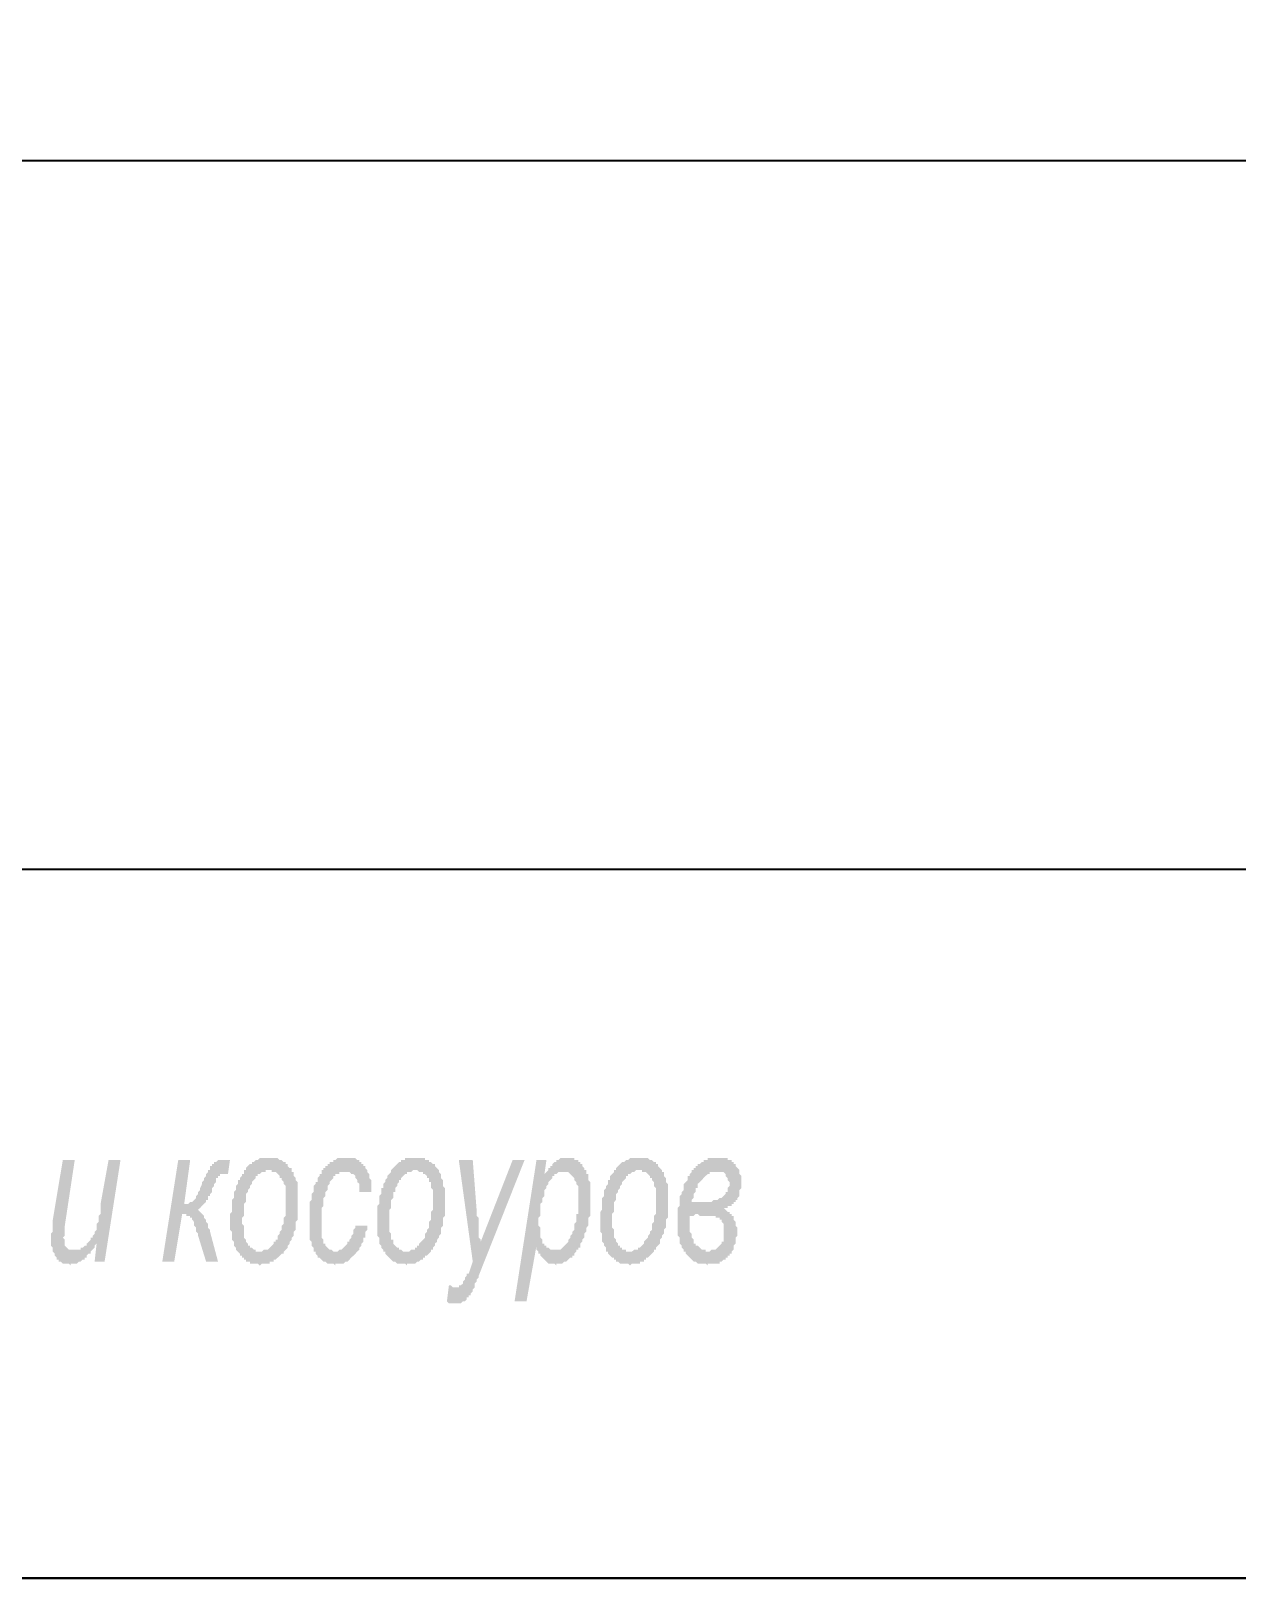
# Model space of a CAD drawing. Header units: millimetres. Extents: x 1372 to 666090, y 1285 to 31551.
# Drawn here: x 579322 to 581850, y 2747 to 5989 of the extents above; entities that cross this region are included whole.
import ezdxf

# ---------------------------------------------------------------- set-up
doc = ezdxf.new("R2010")
doc.units = ezdxf.units.MM
for name, color, linetype in [('PDF _2D-чертеж - Общий_Ном._пера__21', 7, 'Continuous'), ('PDF _75-АЗ Штамп', 7, 'Continuous'), ('PDF _ar_note_Ном._пера__252_Ном._пера__7', 7, 'Continuous')]:
    doc.layers.add(name, color=color, linetype=linetype)

msp = doc.modelspace()

# ---------------------------------------------------------------- hatches: boundary and pattern name
at = {"layer": 'PDF _75-АЗ Штамп', "transparency": 33554559}
for points in [[(579459.9, 3448.1), (579455.7, 3443.9), (579455.7, 3439.7), (579451.5, 3435.5), (579451.5, 3435.5), (579447.4, 3431.4), (579447.4, 3427.2), (579443.2, 3427.2), (579439, 3423), (579439, 3418.9), (579434.9, 3418.9), (579434.9, 3414.7), (579430.7, 3414.7), (579430.7, 3414.7), (579426.5, 3410.5), (579422.4, 3410.5), (579422.4, 3410.5), (579418.2, 3406.3), (579418.2, 3406.3), (579414, 3406.3), (579409.8, 3406.3), (579409.8, 3406.3), (579405.7, 3406.3), (579405.7, 3406.3), (579405.7, 3402.2), (579401.5, 3406.3), (579397.3, 3406.3), (579393.2, 3406.3), (579393.2, 3406.3), (579389, 3406.3), (579384.8, 3410.5), (579384.8, 3410.5), (579380.6, 3410.5), (579380.6, 3414.7), (579376.5, 3414.7), (579376.5, 3418.9), (579372.3, 3423), (579372.3, 3423), (579372.3, 3427.2), (579368.1, 3431.4), (579368.1, 3435.5), (579368.1, 3439.7), (579364, 3443.9), (579364, 3448.1), (579364, 3452.2), (579364, 3452.2), (579364, 3456.4), (579364, 3460.6), (579364, 3460.6), (579364, 3464.7), (579364, 3468.9), (579368.1, 3473.1), (579368.1, 3477.2), (579368.1, 3481.4), (579368.1, 3485.6), (579368.1, 3493.9), (579368.1, 3498.1), (579368.1, 3498.1), (579389, 3623.2), (579414, 3623.2), (579393.2, 3485.6), (579393.2, 3481.4), (579393.2, 3477.2), (579393.2, 3473.1), (579393.2, 3468.9), (579393.2, 3464.7), (579389, 3460.6), (579389, 3460.6), (579393.2, 3456.4), (579393.2, 3452.2), (579393.2, 3448.1), (579393.2, 3443.9), (579397.3, 3439.7), (579397.3, 3439.7), (579397.3, 3439.7), (579401.5, 3435.5), (579401.5, 3435.5), (579405.7, 3435.5), (579409.8, 3435.5), (579409.8, 3435.5), (579414, 3435.5), (579418.2, 3435.5), (579418.2, 3435.5), (579422.4, 3435.5), (579426.5, 3435.5), (579426.5, 3439.7), (579430.7, 3439.7), (579430.7, 3439.7), (579434.9, 3443.9), (579439, 3443.9), (579439, 3448.1), (579443.2, 3452.2), (579443.2, 3452.2), (579447.4, 3456.4), (579447.4, 3460.6), (579451.5, 3460.6), (579451.5, 3464.7), (579455.7, 3468.9), (579455.7, 3473.1), (579455.7, 3473.1), (579459.9, 3477.2), (579459.9, 3481.4), (579459.9, 3485.6), (579459.9, 3489.8), (579464.1, 3493.9), (579464.1, 3493.9), (579464.1, 3498.1), (579464.1, 3502.3), (579464.1, 3502.3), (579464.1, 3506.4), (579468.2, 3510.6), (579468.2, 3514.8), (579468.2, 3523.1), (579468.2, 3527.3), (579468.2, 3531.5), (579484.9, 3623.2), (579509.9, 3623.2), (579476.6, 3410.5), (579455.7, 3410.5)], [(579630.9, 3623.2), (579655.9, 3623.2), (579643.4, 3531.5), (579647.6, 3531.5), (579647.6, 3531.5), (579651.7, 3531.5), (579655.9, 3535.6), (579660.1, 3535.6), (579660.1, 3535.6), (579664.2, 3539.8), (579664.2, 3539.8), (579664.2, 3539.8), (579668.4, 3544), (579668.4, 3544), (579668.4, 3548.1), (579672.6, 3552.3), (579672.6, 3556.5), (579672.6, 3556.5), (579676.8, 3560.7), (579676.8, 3564.8), (579680.9, 3573.2), (579680.9, 3577.3), (579680.9, 3577.3), (579685.1, 3581.5), (579685.1, 3585.7), (579689.3, 3589.9), (579689.3, 3594), (579693.4, 3598.2), (579693.4, 3602.4), (579697.6, 3602.4), (579697.6, 3606.5), (579697.6, 3610.7), (579701.8, 3610.7), (579701.8, 3614.9), (579706, 3614.9), (579706, 3614.9), (579706, 3619), (579710.1, 3619), (579710.1, 3619), (579714.3, 3623.2), (579718.5, 3623.2), (579718.5, 3623.2), (579722.6, 3623.2), (579726.8, 3623.2), (579726.8, 3623.2), (579739.3, 3623.2), (579735.1, 3594), (579731, 3594), (579726.8, 3594), (579722.6, 3594), (579718.5, 3594), (579718.5, 3594), (579718.5, 3589.9), (579714.3, 3589.9), (579714.3, 3585.7), (579710.1, 3585.7), (579710.1, 3581.5), (579710.1, 3577.3), (579706, 3573.2), (579706, 3569), (579701.8, 3564.8), (579701.8, 3560.7), (579701.8, 3556.5), (579697.6, 3552.3), (579697.6, 3548.1), (579693.4, 3548.1), (579693.4, 3544), (579693.4, 3539.8), (579689.3, 3539.8), (579689.3, 3535.6), (579689.3, 3535.6), (579685.1, 3531.5), (579685.1, 3531.5), (579680.9, 3527.3), (579680.9, 3527.3), (579676.8, 3523.1), (579676.8, 3523.1), (579672.6, 3519), (579668.4, 3519), (579672.6, 3519), (579676.8, 3514.8), (579676.8, 3514.8), (579680.9, 3510.6), (579680.9, 3510.6), (579685.1, 3506.4), (579685.1, 3506.4), (579685.1, 3502.3), (579689.3, 3498.1), (579689.3, 3498.1), (579689.3, 3493.9), (579693.4, 3489.8), (579693.4, 3485.6), (579693.4, 3481.4), (579697.6, 3477.2), (579697.6, 3473.1), (579714.3, 3410.5), (579689.3, 3410.5), (579672.6, 3464.7), (579672.6, 3468.9), (579668.4, 3473.1), (579668.4, 3477.2), (579668.4, 3481.4), (579664.2, 3485.6), (579664.2, 3489.8), (579664.2, 3493.9), (579664.2, 3493.9), (579660.1, 3498.1), (579660.1, 3502.3), (579660.1, 3502.3), (579655.9, 3502.3), (579655.9, 3506.4), (579651.7, 3506.4), (579647.6, 3506.4), (579647.6, 3510.6), (579643.4, 3510.6), (579639.2, 3510.6), (579639.2, 3510.6), (579622.5, 3410.5), (579597.5, 3410.5)], [(580002.1, 3485.6), (580027.1, 3485.6), (580027.1, 3477.2), (580022.9, 3473.1), (580022.9, 3468.9), (580022.9, 3464.7), (580022.9, 3460.6), (580018.8, 3460.6), (580018.8, 3456.4), (580018.8, 3452.2), (580014.6, 3448.1), (580014.6, 3443.9), (580010.4, 3439.7), (580010.4, 3439.7), (580010.4, 3435.5), (580006.2, 3431.4), (580006.2, 3431.4), (580002.1, 3427.2), (580002.1, 3427.2), (579997.9, 3423), (579997.9, 3423), (579993.7, 3418.9), (579993.7, 3418.9), (579989.6, 3414.7), (579989.6, 3414.7), (579985.4, 3410.5), (579981.2, 3410.5), (579981.2, 3410.5), (579977, 3406.3), (579972.9, 3406.3), (579972.9, 3406.3), (579968.7, 3406.3), (579964.5, 3406.3), (579964.5, 3406.3), (579960.4, 3406.3), (579960.4, 3402.2), (579956.2, 3406.3), (579952, 3406.3), (579952, 3406.3), (579947.9, 3406.3), (579943.7, 3406.3), (579943.7, 3406.3), (579939.5, 3410.5), (579935.3, 3410.5), (579935.3, 3410.5), (579931.2, 3414.7), (579931.2, 3414.7), (579927, 3418.9), (579922.8, 3418.9), (579922.8, 3423), (579918.7, 3427.2), (579918.7, 3427.2), (579918.7, 3431.4), (579914.5, 3431.4), (579914.5, 3435.5), (579914.5, 3439.7), (579910.3, 3443.9), (579910.3, 3443.9), (579910.3, 3448.1), (579910.3, 3452.2), (579906.1, 3456.4), (579906.1, 3460.6), (579906.1, 3464.7), (579906.1, 3468.9), (579906.1, 3473.1), (579906.1, 3477.2), (579906.1, 3481.4), (579906.1, 3485.6), (579906.1, 3489.8), (579906.1, 3489.8), (579906.1, 3493.9), (579906.1, 3498.1), (579906.1, 3502.3), (579906.1, 3506.4), (579906.1, 3510.6), (579906.1, 3514.8), (579906.1, 3519), (579906.1, 3523.1), (579906.1, 3527.3), (579906.1, 3531.5), (579906.1, 3535.6), (579910.3, 3539.8), (579910.3, 3544), (579910.3, 3548.1), (579910.3, 3552.3), (579914.5, 3556.5), (579914.5, 3556.5), (579914.5, 3560.7), (579914.5, 3564.8), (579914.5, 3569), (579918.7, 3573.2), (579918.7, 3577.3), (579922.8, 3577.3), (579922.8, 3581.5), (579922.8, 3585.7), (579927, 3589.9), (579927, 3594), (579931.2, 3594), (579931.2, 3598.2), (579931.2, 3602.4), (579935.3, 3602.4), (579935.3, 3606.5), (579939.5, 3606.5), (579939.5, 3610.7), (579943.7, 3610.7), (579943.7, 3614.9), (579947.9, 3614.9), (579947.9, 3619), (579952, 3619), (579956.2, 3619), (579956.2, 3623.2), (579960.4, 3623.2), (579960.4, 3623.2), (579964.5, 3627.4), (579968.7, 3627.4), (579968.7, 3627.4), (579972.9, 3627.4), (579977, 3627.4), (579981.2, 3627.4), (579981.2, 3627.4), (579985.4, 3627.4), (579985.4, 3627.4), (579989.6, 3627.4), (579993.7, 3627.4), (579997.9, 3627.4), (579997.9, 3627.4), (580002.1, 3627.4), (580006.2, 3623.2), (580006.2, 3623.2), (580010.4, 3623.2), (580010.4, 3619), (580014.6, 3619), (580014.6, 3614.9), (580018.8, 3614.9), (580018.8, 3610.7), (580022.9, 3610.7), (580022.9, 3606.5), (580027.1, 3602.4), (580027.1, 3602.4), (580027.1, 3598.2), (580031.3, 3594), (580031.3, 3589.9), (580031.3, 3585.7), (580035.4, 3581.5), (580035.4, 3581.5), (580035.4, 3577.3), (580035.4, 3573.2), (580035.4, 3569), (580035.4, 3564.8), (580035.4, 3560.7), (580035.4, 3556.5), (580010.4, 3556.5), (580010.4, 3560.7), (580010.4, 3564.8), (580010.4, 3569), (580010.4, 3573.2), (580006.2, 3577.3), (580006.2, 3581.5), (580006.2, 3581.5), (580002.1, 3585.7), (580002.1, 3585.7), (580002.1, 3589.9), (579997.9, 3594), (579997.9, 3594), (579993.7, 3594), (579989.6, 3598.2), (579989.6, 3598.2), (579985.4, 3598.2), (579981.2, 3598.2), (579981.2, 3598.2), (579977, 3598.2), (579977, 3598.2), (579972.9, 3598.2), (579968.7, 3598.2), (579968.7, 3594), (579964.5, 3594), (579960.4, 3594), (579960.4, 3589.9), (579956.2, 3589.9), (579956.2, 3585.7), (579956.2, 3585.7), (579952, 3581.5), (579952, 3581.5), (579947.9, 3577.3), (579947.9, 3573.2), (579947.9, 3573.2), (579943.7, 3569), (579943.7, 3564.8), (579943.7, 3560.7), (579939.5, 3556.5), (579939.5, 3552.3), (579939.5, 3548.1), (579935.3, 3544), (579935.3, 3544), (579935.3, 3539.8), (579935.3, 3535.6), (579935.3, 3531.5), (579935.3, 3527.3), (579931.2, 3523.1), (579931.2, 3519), (579931.2, 3514.8), (579931.2, 3510.6), (579931.2, 3506.4), (579931.2, 3502.3), (579931.2, 3498.1), (579931.2, 3493.9), (579931.2, 3489.8), (579931.2, 3489.8), (579931.2, 3481.4), (579931.2, 3477.2), (579931.2, 3473.1), (579931.2, 3468.9), (579931.2, 3464.7), (579931.2, 3460.6), (579935.3, 3456.4), (579935.3, 3456.4), (579935.3, 3452.2), (579935.3, 3448.1), (579939.5, 3448.1), (579939.5, 3443.9), (579943.7, 3439.7), (579943.7, 3439.7), (579947.9, 3435.5), (579952, 3435.5), (579952, 3435.5), (579956.2, 3431.4), (579956.2, 3431.4), (579960.4, 3431.4), (579960.4, 3431.4), (579964.5, 3431.4), (579968.7, 3435.5), (579968.7, 3435.5), (579972.9, 3435.5), (579977, 3439.7), (579977, 3439.7), (579981.2, 3443.9), (579981.2, 3443.9), (579985.4, 3448.1), (579985.4, 3448.1), (579985.4, 3452.2), (579989.6, 3452.2), (579989.6, 3456.4), (579993.7, 3460.6), (579993.7, 3464.7), (579993.7, 3464.7), (579997.9, 3468.9), (579997.9, 3473.1), (579997.9, 3477.2), (580002.1, 3481.4), (580002.1, 3485.6), (580002.1, 3485.6)], [(580193.9, 3327.1), (580198.1, 3360.5), (580198.1, 3360.5), (580202.3, 3360.5), (580206.4, 3356.3), (580206.4, 3356.3), (580210.6, 3356.3), (580210.6, 3356.3), (580214.8, 3356.3), (580218.9, 3356.3), (580218.9, 3360.5), (580223.1, 3360.5), (580223.1, 3360.5), (580227.3, 3364.6), (580227.3, 3364.6), (580227.3, 3368.8), (580231.5, 3373), (580231.5, 3377.2), (580235.6, 3381.3), (580235.6, 3385.5), (580239.8, 3385.5), (580248.1, 3410.5), (580218.9, 3623.2), (580248.1, 3623.2), (580256.5, 3514.8), (580256.5, 3510.6), (580256.5, 3506.4), (580260.7, 3502.3), (580260.7, 3498.1), (580260.7, 3493.9), (580260.7, 3489.8), (580260.7, 3485.6), (580260.7, 3481.4), (580260.7, 3477.2), (580260.7, 3473.1), (580260.7, 3468.9), (580260.7, 3464.7), (580260.7, 3460.6), (580264.8, 3456.4), (580264.8, 3452.2), (580264.8, 3452.2), (580331.6, 3623.2), (580356.6, 3623.2), (580260.7, 3381.3), (580260.7, 3377.2), (580256.5, 3373), (580256.5, 3368.8), (580252.3, 3364.6), (580252.3, 3360.5), (580252.3, 3356.3), (580248.1, 3352.1), (580248.1, 3348), (580244, 3343.8), (580244, 3343.8), (580244, 3339.6), (580239.8, 3339.6), (580239.8, 3335.4), (580235.6, 3335.4), (580235.6, 3331.3), (580235.6, 3331.3), (580231.5, 3327.1), (580231.5, 3327.1), (580227.3, 3327.1), (580223.1, 3322.9), (580223.1, 3322.9), (580218.9, 3322.9), (580214.8, 3322.9), (580214.8, 3322.9), (580210.6, 3322.9), (580210.6, 3322.9), (580206.4, 3322.9), (580202.3, 3322.9), (580202.3, 3322.9), (580198.1, 3322.9), (580193.9, 3327.1), (580193.9, 3327.1)]]:
    msp.add_hatch(color=256, dxfattribs=at).paths.add_polyline_path(points)
h = msp.add_hatch(color=256, dxfattribs=at)
h.paths.add_polyline_path([(579739.3, 3489.8), (579739.3, 3493.9), (579739.3, 3498.1), (579739.3, 3502.3), (579739.3, 3506.4), (579739.3, 3510.6), (579743.5, 3514.8), (579743.5, 3519), (579743.5, 3523.1), (579743.5, 3527.3), (579743.5, 3531.5), (579743.5, 3535.6), (579743.5, 3539.8), (579747.7, 3544), (579747.7, 3548.1), (579747.7, 3552.3), (579747.7, 3556.5), (579751.8, 3560.7), (579751.8, 3564.8), (579751.8, 3564.8), (579751.8, 3569), (579756, 3573.2), (579756, 3577.3), (579756, 3581.5), (579760.2, 3581.5), (579760.2, 3585.7), (579764.3, 3589.9), (579764.3, 3594), (579768.5, 3594), (579768.5, 3598.2), (579768.5, 3602.4), (579772.7, 3602.4), (579772.7, 3606.5), (579776.9, 3610.7), (579776.9, 3610.7), (579781, 3614.9), (579785.2, 3614.9), (579785.2, 3619), (579789.4, 3619), (579789.4, 3619), (579793.5, 3623.2), (579797.7, 3623.2), (579797.7, 3623.2), (579801.9, 3627.4), (579801.9, 3627.4), (579806.1, 3627.4), (579810.2, 3627.4), (579814.4, 3627.4), (579814.4, 3627.4), (579818.6, 3627.4), (579822.7, 3627.4), (579822.7, 3627.4), (579826.9, 3627.4), (579826.9, 3627.4), (579831.1, 3627.4), (579835.2, 3627.4), (579839.4, 3627.4), (579839.4, 3627.4), (579843.6, 3623.2), (579847.8, 3623.2), (579847.8, 3623.2), (579851.9, 3619), (579851.9, 3619), (579856.1, 3619), (579856.1, 3614.9), (579860.3, 3614.9), (579860.3, 3610.7), (579864.4, 3606.5), (579864.4, 3606.5), (579868.6, 3606.5), (579868.6, 3602.4), (579868.6, 3598.2), (579872.8, 3598.2), (579872.8, 3594), (579872.8, 3589.9), (579877, 3585.7), (579877, 3581.5), (579877, 3581.5), (579881.1, 3577.3), (579881.1, 3573.2), (579881.1, 3569), (579881.1, 3564.8), (579881.1, 3560.7), (579881.1, 3556.5), (579881.1, 3552.3), (579881.1, 3548.1), (579881.1, 3544), (579881.1, 3539.8), (579881.1, 3535.6), (579881.1, 3531.5), (579881.1, 3527.3), (579881.1, 3523.1), (579881.1, 3519), (579881.1, 3514.8), (579881.1, 3510.6), (579881.1, 3506.4), (579881.1, 3502.3), (579881.1, 3498.1), (579877, 3493.9), (579877, 3489.8), (579877, 3485.6), (579877, 3481.4), (579877, 3477.2), (579872.8, 3473.1), (579872.8, 3473.1), (579872.8, 3468.9), (579872.8, 3464.7), (579868.6, 3460.6), (579868.6, 3460.6), (579868.6, 3456.4), (579864.4, 3452.2), (579864.4, 3448.1), (579860.3, 3443.9), (579860.3, 3443.9), (579860.3, 3439.7), (579856.1, 3435.5), (579856.1, 3435.5), (579851.9, 3431.4), (579851.9, 3427.2), (579847.8, 3427.2), (579843.6, 3423), (579843.6, 3423), (579843.6, 3423), (579839.4, 3418.9), (579839.4, 3418.9), (579835.2, 3414.7), (579831.1, 3414.7), (579831.1, 3410.5), (579826.9, 3410.5), (579822.7, 3410.5), (579822.7, 3406.3), (579818.6, 3406.3), (579814.4, 3406.3), (579814.4, 3406.3), (579810.2, 3406.3), (579806.1, 3406.3), (579806.1, 3406.3), (579801.9, 3402.2), (579801.9, 3402.2), (579797.7, 3406.3), (579797.7, 3406.3), (579793.5, 3406.3), (579789.4, 3406.3), (579789.4, 3406.3), (579785.2, 3406.3), (579781, 3406.3), (579781, 3410.5), (579776.9, 3410.5), (579772.7, 3410.5), (579772.7, 3414.7), (579768.5, 3414.7), (579768.5, 3418.9), (579764.3, 3418.9), (579764.3, 3423), (579760.2, 3423), (579760.2, 3427.2), (579756, 3431.4), (579756, 3431.4), (579751.8, 3435.5), (579751.8, 3439.7), (579747.7, 3443.9), (579747.7, 3443.9), (579747.7, 3448.1), (579747.7, 3452.2), (579743.5, 3456.4), (579743.5, 3460.6), (579743.5, 3464.7), (579743.5, 3468.9), (579743.5, 3473.1), (579739.3, 3477.2), (579739.3, 3481.4), (579739.3, 3485.6), (579739.3, 3489.8), (579739.3, 3489.8)], flags=0)
h.paths.add_polyline_path([(579764.3, 3493.9), (579764.3, 3489.8), (579768.5, 3485.6), (579768.5, 3481.4), (579768.5, 3477.2), (579768.5, 3473.1), (579768.5, 3468.9), (579768.5, 3464.7), (579768.5, 3460.6), (579772.7, 3456.4), (579772.7, 3456.4), (579772.7, 3452.2), (579776.9, 3448.1), (579776.9, 3448.1), (579776.9, 3443.9), (579781, 3443.9), (579781, 3439.7), (579785.2, 3439.7), (579789.4, 3435.5), (579789.4, 3435.5), (579793.5, 3435.5), (579793.5, 3431.4), (579797.7, 3431.4), (579801.9, 3431.4), (579801.9, 3431.4), (579806.1, 3431.4), (579806.1, 3431.4), (579810.2, 3435.5), (579814.4, 3435.5), (579814.4, 3435.5), (579818.6, 3435.5), (579822.7, 3439.7), (579822.7, 3439.7), (579826.9, 3443.9), (579826.9, 3443.9), (579831.1, 3448.1), (579831.1, 3452.2), (579835.2, 3452.2), (579835.2, 3456.4), (579839.4, 3456.4), (579839.4, 3460.6), (579839.4, 3464.7), (579843.6, 3468.9), (579843.6, 3473.1), (579843.6, 3473.1), (579847.8, 3477.2), (579847.8, 3481.4), (579847.8, 3485.6), (579851.9, 3489.8), (579851.9, 3493.9), (579851.9, 3498.1), (579851.9, 3502.3), (579851.9, 3502.3), (579856.1, 3506.4), (579856.1, 3510.6), (579856.1, 3514.8), (579856.1, 3519), (579856.1, 3523.1), (579856.1, 3527.3), (579856.1, 3531.5), (579856.1, 3535.6), (579856.1, 3535.6), (579856.1, 3539.8), (579856.1, 3544), (579856.1, 3548.1), (579856.1, 3552.3), (579856.1, 3556.5), (579856.1, 3560.7), (579856.1, 3564.8), (579856.1, 3569), (579851.9, 3573.2), (579851.9, 3577.3), (579851.9, 3577.3), (579847.8, 3581.5), (579847.8, 3585.7), (579847.8, 3585.7), (579843.6, 3585.7), (579843.6, 3589.9), (579839.4, 3594), (579839.4, 3594), (579835.2, 3598.2), (579835.2, 3598.2), (579831.1, 3598.2), (579826.9, 3598.2), (579826.9, 3602.4), (579822.7, 3602.4), (579822.7, 3602.4), (579818.6, 3602.4), (579814.4, 3602.4), (579814.4, 3598.2), (579810.2, 3598.2), (579806.1, 3598.2), (579806.1, 3598.2), (579801.9, 3594), (579797.7, 3594), (579797.7, 3594), (579797.7, 3589.9), (579793.5, 3589.9), (579793.5, 3585.7), (579789.4, 3581.5), (579789.4, 3581.5), (579785.2, 3577.3), (579785.2, 3573.2), (579781, 3569), (579781, 3569), (579781, 3564.8), (579776.9, 3560.7), (579776.9, 3556.5), (579776.9, 3556.5), (579772.7, 3552.3), (579772.7, 3548.1), (579772.7, 3544), (579772.7, 3539.8), (579772.7, 3535.6), (579768.5, 3531.5), (579768.5, 3527.3), (579768.5, 3523.1), (579768.5, 3519), (579768.5, 3514.8), (579768.5, 3510.6), (579768.5, 3506.4), (579764.3, 3502.3), (579764.3, 3498.1), (579764.3, 3493.9), (579764.3, 3493.9)], flags=0)
h = msp.add_hatch(color=256, dxfattribs=at)
h.paths.add_polyline_path([(580047.9, 3489.8), (580047.9, 3493.9), (580047.9, 3498.1), (580047.9, 3502.3), (580047.9, 3506.4), (580047.9, 3510.6), (580047.9, 3514.8), (580047.9, 3519), (580047.9, 3523.1), (580047.9, 3527.3), (580052.1, 3531.5), (580052.1, 3535.6), (580052.1, 3539.8), (580052.1, 3544), (580052.1, 3548.1), (580056.3, 3552.3), (580056.3, 3556.5), (580056.3, 3560.7), (580056.3, 3564.8), (580060.5, 3564.8), (580060.5, 3569), (580060.5, 3573.2), (580064.6, 3577.3), (580064.6, 3581.5), (580064.6, 3581.5), (580068.8, 3585.7), (580068.8, 3589.9), (580073, 3594), (580073, 3594), (580077.1, 3598.2), (580077.1, 3602.4), (580077.1, 3602.4), (580081.3, 3606.5), (580085.5, 3610.7), (580085.5, 3610.7), (580089.7, 3614.9), (580089.7, 3614.9), (580093.8, 3619), (580093.8, 3619), (580098, 3619), (580098, 3623.2), (580102.2, 3623.2), (580106.3, 3623.2), (580106.3, 3627.4), (580110.5, 3627.4), (580114.7, 3627.4), (580114.7, 3627.4), (580118.8, 3627.4), (580123, 3627.4), (580127.2, 3627.4), (580127.2, 3627.4), (580131.4, 3627.4), (580131.4, 3627.4), (580135.5, 3627.4), (580139.7, 3627.4), (580139.7, 3627.4), (580143.9, 3627.4), (580148, 3627.4), (580148, 3623.2), (580152.2, 3623.2), (580156.4, 3623.2), (580156.4, 3619), (580160.6, 3619), (580160.6, 3619), (580164.7, 3614.9), (580168.9, 3614.9), (580168.9, 3610.7), (580173.1, 3606.5), (580173.1, 3606.5), (580173.1, 3606.5), (580177.2, 3602.4), (580177.2, 3598.2), (580177.2, 3598.2), (580181.4, 3594), (580181.4, 3589.9), (580181.4, 3585.7), (580185.6, 3581.5), (580185.6, 3581.5), (580185.6, 3577.3), (580185.6, 3573.2), (580185.6, 3569), (580189.7, 3564.8), (580189.7, 3560.7), (580189.7, 3556.5), (580189.7, 3552.3), (580189.7, 3548.1), (580189.7, 3544), (580189.7, 3539.8), (580189.7, 3535.6), (580189.7, 3531.5), (580189.7, 3527.3), (580189.7, 3523.1), (580189.7, 3519), (580189.7, 3514.8), (580189.7, 3510.6), (580189.7, 3506.4), (580185.6, 3502.3), (580185.6, 3498.1), (580185.6, 3493.9), (580185.6, 3489.8), (580185.6, 3485.6), (580181.4, 3481.4), (580181.4, 3477.2), (580181.4, 3473.1), (580181.4, 3473.1), (580181.4, 3468.9), (580177.2, 3464.7), (580177.2, 3460.6), (580177.2, 3460.6), (580173.1, 3456.4), (580173.1, 3452.2), (580168.9, 3448.1), (580168.9, 3443.9), (580168.9, 3443.9), (580164.7, 3439.7), (580164.7, 3435.5), (580160.6, 3435.5), (580160.6, 3431.4), (580156.4, 3427.2), (580156.4, 3427.2), (580152.2, 3423), (580148, 3423), (580148, 3423), (580148, 3418.9), (580143.9, 3418.9), (580143.9, 3414.7), (580139.7, 3414.7), (580135.5, 3410.5), (580135.5, 3410.5), (580131.4, 3410.5), (580127.2, 3406.3), (580127.2, 3406.3), (580123, 3406.3), (580118.8, 3406.3), (580118.8, 3406.3), (580114.7, 3406.3), (580110.5, 3406.3), (580110.5, 3402.2), (580110.5, 3402.2), (580106.3, 3406.3), (580102.2, 3406.3), (580098, 3406.3), (580098, 3406.3), (580093.8, 3406.3), (580089.7, 3406.3), (580089.7, 3406.3), (580085.5, 3410.5), (580081.3, 3410.5), (580081.3, 3410.5), (580077.1, 3414.7), (580077.1, 3414.7), (580073, 3418.9), (580073, 3418.9), (580068.8, 3423), (580068.8, 3423), (580064.6, 3427.2), (580064.6, 3431.4), (580060.5, 3431.4), (580060.5, 3435.5), (580056.3, 3439.7), (580056.3, 3443.9), (580056.3, 3443.9), (580052.1, 3448.1), (580052.1, 3452.2), (580052.1, 3456.4), (580052.1, 3460.6), (580047.9, 3464.7), (580047.9, 3468.9), (580047.9, 3473.1), (580047.9, 3477.2), (580047.9, 3481.4), (580047.9, 3485.6), (580047.9, 3489.8), (580047.9, 3489.8)], flags=0)
h.paths.add_polyline_path([(580073, 3493.9), (580073, 3489.8), (580073, 3485.6), (580073, 3481.4), (580073, 3477.2), (580073, 3473.1), (580077.1, 3468.9), (580077.1, 3464.7), (580077.1, 3460.6), (580077.1, 3456.4), (580081.3, 3456.4), (580081.3, 3452.2), (580081.3, 3448.1), (580081.3, 3448.1), (580085.5, 3443.9), (580085.5, 3443.9), (580089.7, 3439.7), (580093.8, 3439.7), (580093.8, 3435.5), (580098, 3435.5), (580098, 3435.5), (580102.2, 3431.4), (580106.3, 3431.4), (580106.3, 3431.4), (580110.5, 3431.4), (580110.5, 3431.4), (580114.7, 3431.4), (580118.8, 3435.5), (580118.8, 3435.5), (580123, 3435.5), (580127.2, 3435.5), (580127.2, 3439.7), (580131.4, 3439.7), (580131.4, 3443.9), (580135.5, 3443.9), (580135.5, 3448.1), (580139.7, 3452.2), (580139.7, 3452.2), (580143.9, 3456.4), (580143.9, 3456.4), (580148, 3460.6), (580148, 3464.7), (580148, 3468.9), (580152.2, 3473.1), (580152.2, 3473.1), (580152.2, 3477.2), (580156.4, 3481.4), (580156.4, 3485.6), (580156.4, 3489.8), (580156.4, 3493.9), (580160.6, 3498.1), (580160.6, 3502.3), (580160.6, 3502.3), (580160.6, 3506.4), (580160.6, 3510.6), (580160.6, 3514.8), (580164.7, 3519), (580164.7, 3523.1), (580164.7, 3527.3), (580164.7, 3531.5), (580164.7, 3535.6), (580164.7, 3535.6), (580164.7, 3539.8), (580164.7, 3544), (580164.7, 3548.1), (580164.7, 3552.3), (580164.7, 3556.5), (580164.7, 3560.7), (580160.6, 3564.8), (580160.6, 3569), (580160.6, 3573.2), (580160.6, 3577.3), (580156.4, 3577.3), (580156.4, 3581.5), (580156.4, 3585.7), (580156.4, 3585.7), (580152.2, 3585.7), (580152.2, 3589.9), (580148, 3594), (580143.9, 3594), (580143.9, 3598.2), (580139.7, 3598.2), (580139.7, 3598.2), (580135.5, 3598.2), (580131.4, 3602.4), (580131.4, 3602.4), (580127.2, 3602.4), (580127.2, 3602.4), (580123, 3602.4), (580118.8, 3598.2), (580118.8, 3598.2), (580114.7, 3598.2), (580110.5, 3598.2), (580110.5, 3594), (580106.3, 3594), (580106.3, 3594), (580102.2, 3589.9), (580102.2, 3589.9), (580098, 3585.7), (580098, 3581.5), (580093.8, 3581.5), (580093.8, 3577.3), (580089.7, 3573.2), (580089.7, 3569), (580089.7, 3569), (580085.5, 3564.8), (580085.5, 3560.7), (580085.5, 3556.5), (580081.3, 3556.5), (580081.3, 3552.3), (580081.3, 3548.1), (580081.3, 3544), (580077.1, 3539.8), (580077.1, 3535.6), (580077.1, 3531.5), (580077.1, 3527.3), (580077.1, 3523.1), (580073, 3519), (580073, 3514.8), (580073, 3510.6), (580073, 3506.4), (580073, 3502.3), (580073, 3498.1), (580073, 3493.9), (580073, 3493.9)], flags=0)
h = msp.add_hatch(color=256, dxfattribs=at)
h.paths.add_polyline_path([(580335.7, 3327.1), (580381.6, 3623.2), (580402.5, 3623.2), (580398.3, 3594), (580402.5, 3598.2), (580406.6, 3602.4), (580406.6, 3606.5), (580410.8, 3606.5), (580410.8, 3610.7), (580415, 3610.7), (580415, 3614.9), (580419.1, 3619), (580419.1, 3619), (580423.3, 3619), (580423.3, 3623.2), (580427.5, 3623.2), (580427.5, 3623.2), (580431.6, 3627.4), (580435.8, 3627.4), (580435.8, 3627.4), (580440, 3627.4), (580444.2, 3627.4), (580444.2, 3627.4), (580448.3, 3627.4), (580452.5, 3627.4), (580452.5, 3627.4), (580456.7, 3627.4), (580460.8, 3627.4), (580460.8, 3623.2), (580465, 3623.2), (580469.2, 3623.2), (580469.2, 3619), (580473.4, 3619), (580473.4, 3614.9), (580477.5, 3614.9), (580477.5, 3610.7), (580481.7, 3606.5), (580481.7, 3606.5), (580481.7, 3602.4), (580485.9, 3602.4), (580485.9, 3598.2), (580485.9, 3594), (580490, 3594), (580490, 3589.9), (580490, 3585.7), (580490, 3581.5), (580494.2, 3577.3), (580494.2, 3573.2), (580494.2, 3569), (580494.2, 3564.8), (580494.2, 3560.7), (580494.2, 3556.5), (580494.2, 3552.3), (580494.2, 3548.1), (580494.2, 3544), (580494.2, 3544), (580494.2, 3539.8), (580494.2, 3535.6), (580494.2, 3531.5), (580494.2, 3527.3), (580494.2, 3523.1), (580494.2, 3519), (580494.2, 3514.8), (580494.2, 3510.6), (580494.2, 3506.4), (580490, 3502.3), (580490, 3498.1), (580490, 3493.9), (580490, 3489.8), (580490, 3485.6), (580485.9, 3481.4), (580485.9, 3481.4), (580485.9, 3477.2), (580485.9, 3473.1), (580481.7, 3468.9), (580481.7, 3464.7), (580481.7, 3460.6), (580477.5, 3456.4), (580477.5, 3456.4), (580477.5, 3452.2), (580473.4, 3448.1), (580473.4, 3443.9), (580473.4, 3439.7), (580469.2, 3439.7), (580469.2, 3435.5), (580465, 3435.5), (580465, 3431.4), (580460.8, 3427.2), (580460.8, 3423), (580456.7, 3423), (580456.7, 3418.9), (580452.5, 3418.9), (580448.3, 3414.7), (580448.3, 3414.7), (580444.2, 3410.5), (580444.2, 3410.5), (580444.2, 3410.5), (580440, 3410.5), (580435.8, 3406.3), (580435.8, 3406.3), (580431.6, 3406.3), (580427.5, 3406.3), (580427.5, 3406.3), (580423.3, 3406.3), (580423.3, 3402.2), (580419.1, 3406.3), (580415, 3406.3), (580415, 3406.3), (580410.8, 3406.3), (580406.6, 3406.3), (580406.6, 3406.3), (580402.5, 3410.5), (580402.5, 3410.5), (580398.3, 3414.7), (580398.3, 3414.7), (580394.1, 3418.9), (580394.1, 3418.9), (580389.9, 3423), (580389.9, 3427.2), (580385.8, 3427.2), (580385.8, 3431.4), (580381.6, 3435.5), (580381.6, 3439.7), (580381.6, 3443.9), (580381.6, 3443.9), (580360.7, 3327.1)], flags=0)
h.paths.add_polyline_path([(580385.8, 3498.1), (580385.8, 3489.8), (580385.8, 3485.6), (580389.9, 3481.4), (580389.9, 3477.2), (580389.9, 3473.1), (580389.9, 3468.9), (580389.9, 3464.7), (580389.9, 3464.7), (580389.9, 3464.7), (580389.9, 3460.6), (580394.1, 3456.4), (580394.1, 3452.2), (580394.1, 3448.1), (580398.3, 3448.1), (580398.3, 3443.9), (580402.5, 3443.9), (580402.5, 3439.7), (580406.6, 3439.7), (580410.8, 3435.5), (580410.8, 3435.5), (580415, 3435.5), (580419.1, 3435.5), (580419.1, 3435.5), (580423.3, 3435.5), (580427.5, 3435.5), (580427.5, 3435.5), (580431.6, 3435.5), (580431.6, 3435.5), (580435.8, 3439.7), (580435.8, 3439.7), (580440, 3443.9), (580440, 3443.9), (580444.2, 3448.1), (580444.2, 3448.1), (580448.3, 3452.2), (580448.3, 3456.4), (580452.5, 3460.6), (580452.5, 3464.7), (580456.7, 3468.9), (580456.7, 3468.9), (580456.7, 3473.1), (580460.8, 3477.2), (580460.8, 3481.4), (580460.8, 3485.6), (580460.8, 3489.8), (580465, 3493.9), (580465, 3498.1), (580465, 3502.3), (580465, 3506.4), (580465, 3510.6), (580469.2, 3510.6), (580469.2, 3514.8), (580469.2, 3519), (580469.2, 3523.1), (580469.2, 3527.3), (580469.2, 3531.5), (580469.2, 3535.6), (580469.2, 3539.8), (580469.2, 3544), (580469.2, 3548.1), (580469.2, 3552.3), (580469.2, 3556.5), (580469.2, 3560.7), (580469.2, 3564.8), (580469.2, 3569), (580465, 3573.2), (580465, 3577.3), (580465, 3577.3), (580460.8, 3581.5), (580460.8, 3585.7), (580460.8, 3585.7), (580456.7, 3589.9), (580456.7, 3589.9), (580452.5, 3594), (580452.5, 3594), (580448.3, 3598.2), (580448.3, 3598.2), (580444.2, 3598.2), (580440, 3598.2), (580440, 3598.2), (580435.8, 3598.2), (580435.8, 3598.2), (580431.6, 3598.2), (580427.5, 3598.2), (580427.5, 3598.2), (580423.3, 3594), (580423.3, 3594), (580419.1, 3594), (580419.1, 3589.9), (580415, 3589.9), (580415, 3585.7), (580410.8, 3581.5), (580410.8, 3581.5), (580406.6, 3577.3), (580406.6, 3573.2), (580402.5, 3569), (580402.5, 3569), (580402.5, 3564.8), (580398.3, 3560.7), (580398.3, 3556.5), (580398.3, 3552.3), (580398.3, 3548.1), (580394.1, 3544), (580394.1, 3539.8), (580394.1, 3535.6), (580394.1, 3535.6), (580389.9, 3531.5), (580389.9, 3523.1), (580389.9, 3519), (580389.9, 3514.8), (580389.9, 3510.6), (580389.9, 3510.6), (580389.9, 3506.4), (580385.8, 3502.3), (580385.8, 3498.1), (580385.8, 3498.1)], flags=0)
h = msp.add_hatch(color=256, dxfattribs=at)
h.paths.add_polyline_path([(580515.1, 3489.8), (580515.1, 3493.9), (580515.1, 3498.1), (580515.1, 3502.3), (580515.1, 3506.4), (580515.1, 3510.6), (580515.1, 3514.8), (580519.2, 3519), (580519.2, 3523.1), (580519.2, 3527.3), (580519.2, 3531.5), (580519.2, 3535.6), (580519.2, 3539.8), (580519.2, 3544), (580523.4, 3548.1), (580523.4, 3552.3), (580523.4, 3556.5), (580523.4, 3560.7), (580527.6, 3564.8), (580527.6, 3564.8), (580527.6, 3569), (580531.7, 3573.2), (580531.7, 3577.3), (580531.7, 3581.5), (580535.9, 3581.5), (580535.9, 3585.7), (580535.9, 3589.9), (580540.1, 3594), (580540.1, 3594), (580544.3, 3598.2), (580544.3, 3602.4), (580548.4, 3602.4), (580548.4, 3606.5), (580552.6, 3610.7), (580552.6, 3610.7), (580556.8, 3614.9), (580556.8, 3614.9), (580560.9, 3619), (580565.1, 3619), (580565.1, 3619), (580569.3, 3623.2), (580569.3, 3623.2), (580573.4, 3623.2), (580577.6, 3627.4), (580577.6, 3627.4), (580581.8, 3627.4), (580586, 3627.4), (580586, 3627.4), (580590.1, 3627.4), (580594.3, 3627.4), (580598.5, 3627.4), (580598.5, 3627.4), (580602.6, 3627.4), (580602.6, 3627.4), (580606.8, 3627.4), (580611, 3627.4), (580611, 3627.4), (580615.2, 3627.4), (580619.3, 3623.2), (580619.3, 3623.2), (580623.5, 3623.2), (580627.7, 3619), (580627.7, 3619), (580631.8, 3619), (580631.8, 3614.9), (580636, 3614.9), (580636, 3610.7), (580640.2, 3606.5), (580640.2, 3606.5), (580640.2, 3606.5), (580644.3, 3602.4), (580644.3, 3598.2), (580648.5, 3598.2), (580648.5, 3594), (580648.5, 3589.9), (580652.7, 3585.7), (580652.7, 3581.5), (580652.7, 3581.5), (580652.7, 3577.3), (580656.9, 3573.2), (580656.9, 3569), (580656.9, 3564.8), (580656.9, 3560.7), (580656.9, 3556.5), (580656.9, 3552.3), (580656.9, 3548.1), (580656.9, 3544), (580656.9, 3539.8), (580656.9, 3535.6), (580656.9, 3531.5), (580656.9, 3527.3), (580656.9, 3523.1), (580656.9, 3519), (580656.9, 3514.8), (580656.9, 3510.6), (580656.9, 3506.4), (580656.9, 3502.3), (580652.7, 3498.1), (580652.7, 3493.9), (580652.7, 3489.8), (580652.7, 3485.6), (580652.7, 3481.4), (580648.5, 3477.2), (580648.5, 3473.1), (580648.5, 3473.1), (580648.5, 3468.9), (580644.3, 3464.7), (580644.3, 3460.6), (580644.3, 3460.6), (580640.2, 3456.4), (580640.2, 3452.2), (580640.2, 3448.1), (580636, 3443.9), (580636, 3443.9), (580631.8, 3439.7), (580631.8, 3435.5), (580627.7, 3435.5), (580627.7, 3431.4), (580623.5, 3427.2), (580623.5, 3427.2), (580619.3, 3423), (580619.3, 3423), (580619.3, 3423), (580615.2, 3418.9), (580611, 3418.9), (580611, 3414.7), (580606.8, 3414.7), (580606.8, 3410.5), (580602.6, 3410.5), (580598.5, 3410.5), (580598.5, 3406.3), (580594.3, 3406.3), (580590.1, 3406.3), (580590.1, 3406.3), (580586, 3406.3), (580581.8, 3406.3), (580581.8, 3406.3), (580577.6, 3402.2), (580577.6, 3402.2), (580573.4, 3406.3), (580569.3, 3406.3), (580569.3, 3406.3), (580565.1, 3406.3), (580560.9, 3406.3), (580560.9, 3406.3), (580556.8, 3406.3), (580552.6, 3410.5), (580552.6, 3410.5), (580548.4, 3410.5), (580548.4, 3414.7), (580544.3, 3414.7), (580544.3, 3418.9), (580540.1, 3418.9), (580535.9, 3423), (580535.9, 3423), (580531.7, 3427.2), (580531.7, 3431.4), (580527.6, 3431.4), (580527.6, 3435.5), (580527.6, 3439.7), (580523.4, 3443.9), (580523.4, 3443.9), (580523.4, 3448.1), (580519.2, 3452.2), (580519.2, 3456.4), (580519.2, 3460.6), (580519.2, 3464.7), (580519.2, 3468.9), (580515.1, 3473.1), (580515.1, 3477.2), (580515.1, 3481.4), (580515.1, 3485.6), (580515.1, 3489.8), (580515.1, 3489.8)], flags=0)
h.paths.add_polyline_path([(580540.1, 3493.9), (580540.1, 3489.8), (580540.1, 3485.6), (580540.1, 3481.4), (580544.3, 3477.2), (580544.3, 3473.1), (580544.3, 3468.9), (580544.3, 3464.7), (580544.3, 3460.6), (580548.4, 3456.4), (580548.4, 3456.4), (580548.4, 3452.2), (580552.6, 3448.1), (580552.6, 3448.1), (580552.6, 3443.9), (580556.8, 3443.9), (580556.8, 3439.7), (580560.9, 3439.7), (580560.9, 3435.5), (580565.1, 3435.5), (580569.3, 3435.5), (580569.3, 3431.4), (580573.4, 3431.4), (580577.6, 3431.4), (580577.6, 3431.4), (580581.8, 3431.4), (580581.8, 3431.4), (580586, 3435.5), (580590.1, 3435.5), (580590.1, 3435.5), (580594.3, 3435.5), (580594.3, 3439.7), (580598.5, 3439.7), (580602.6, 3443.9), (580602.6, 3443.9), (580606.8, 3448.1), (580606.8, 3452.2), (580606.8, 3452.2), (580611, 3456.4), (580611, 3456.4), (580615.2, 3460.6), (580615.2, 3464.7), (580619.3, 3468.9), (580619.3, 3473.1), (580619.3, 3473.1), (580623.5, 3477.2), (580623.5, 3481.4), (580623.5, 3485.6), (580623.5, 3489.8), (580627.7, 3493.9), (580627.7, 3498.1), (580627.7, 3502.3), (580627.7, 3502.3), (580627.7, 3506.4), (580631.8, 3510.6), (580631.8, 3514.8), (580631.8, 3519), (580631.8, 3523.1), (580631.8, 3527.3), (580631.8, 3531.5), (580631.8, 3535.6), (580631.8, 3535.6), (580631.8, 3539.8), (580631.8, 3544), (580631.8, 3548.1), (580631.8, 3552.3), (580631.8, 3556.5), (580631.8, 3560.7), (580631.8, 3564.8), (580627.7, 3569), (580627.7, 3573.2), (580627.7, 3577.3), (580627.7, 3577.3), (580623.5, 3581.5), (580623.5, 3585.7), (580623.5, 3585.7), (580619.3, 3585.7), (580619.3, 3589.9), (580615.2, 3594), (580615.2, 3594), (580611, 3598.2), (580606.8, 3598.2), (580606.8, 3598.2), (580602.6, 3598.2), (580602.6, 3602.4), (580598.5, 3602.4), (580598.5, 3602.4), (580594.3, 3602.4), (580590.1, 3602.4), (580586, 3598.2), (580586, 3598.2), (580581.8, 3598.2), (580581.8, 3598.2), (580577.6, 3594), (580573.4, 3594), (580573.4, 3594), (580573.4, 3589.9), (580569.3, 3589.9), (580569.3, 3585.7), (580565.1, 3581.5), (580565.1, 3581.5), (580560.9, 3577.3), (580560.9, 3573.2), (580556.8, 3569), (580556.8, 3569), (580556.8, 3564.8), (580552.6, 3560.7), (580552.6, 3556.5), (580552.6, 3556.5), (580548.4, 3552.3), (580548.4, 3548.1), (580548.4, 3544), (580548.4, 3539.8), (580544.3, 3535.6), (580544.3, 3531.5), (580544.3, 3527.3), (580544.3, 3523.1), (580544.3, 3519), (580544.3, 3514.8), (580540.1, 3510.6), (580540.1, 3506.4), (580540.1, 3502.3), (580540.1, 3498.1), (580540.1, 3493.9), (580540.1, 3493.9)], flags=0)
h = msp.add_hatch(color=256, dxfattribs=at)
h.paths.add_polyline_path([(580773.6, 3523.1), (580777.8, 3519), (580777.8, 3519), (580782, 3514.8), (580786.2, 3514.8), (580786.2, 3510.6), (580790.3, 3510.6), (580790.3, 3506.4), (580794.5, 3506.4), (580794.5, 3502.3), (580794.5, 3498.1), (580798.7, 3493.9), (580798.7, 3493.9), (580798.7, 3489.8), (580798.7, 3485.6), (580802.8, 3481.4), (580802.8, 3477.2), (580802.8, 3473.1), (580802.8, 3473.1), (580802.8, 3468.9), (580802.8, 3464.7), (580798.7, 3460.6), (580798.7, 3456.4), (580798.7, 3452.2), (580798.7, 3448.1), (580798.7, 3448.1), (580794.5, 3443.9), (580794.5, 3439.7), (580794.5, 3435.5), (580790.3, 3431.4), (580790.3, 3427.2), (580786.2, 3427.2), (580786.2, 3427.2), (580786.2, 3423), (580782, 3423), (580782, 3418.9), (580777.8, 3418.9), (580777.8, 3414.7), (580773.6, 3414.7), (580769.5, 3410.5), (580769.5, 3410.5), (580765.3, 3410.5), (580765.3, 3406.3), (580761.1, 3406.3), (580757, 3406.3), (580752.8, 3406.3), (580752.8, 3406.3), (580748.6, 3406.3), (580744.4, 3406.3), (580740.3, 3406.3), (580740.3, 3402.2), (580736.1, 3406.3), (580736.1, 3406.3), (580731.9, 3406.3), (580727.8, 3406.3), (580723.6, 3406.3), (580723.6, 3406.3), (580719.4, 3406.3), (580715.3, 3410.5), (580715.3, 3410.5), (580711.1, 3410.5), (580711.1, 3410.5), (580706.9, 3414.7), (580706.9, 3414.7), (580702.7, 3418.9), (580702.7, 3418.9), (580698.6, 3423), (580698.6, 3423), (580694.4, 3427.2), (580694.4, 3431.4), (580690.2, 3431.4), (580690.2, 3435.5), (580686.1, 3439.7), (580686.1, 3443.9), (580686.1, 3443.9), (580681.9, 3448.1), (580681.9, 3452.2), (580681.9, 3456.4), (580681.9, 3460.6), (580677.7, 3464.7), (580677.7, 3468.9), (580677.7, 3473.1), (580677.7, 3477.2), (580677.7, 3481.4), (580677.7, 3485.6), (580677.7, 3489.8), (580677.7, 3489.8), (580677.7, 3493.9), (580677.7, 3498.1), (580677.7, 3502.3), (580677.7, 3506.4), (580677.7, 3510.6), (580677.7, 3514.8), (580677.7, 3519), (580677.7, 3523.1), (580681.9, 3527.3), (580681.9, 3531.5), (580681.9, 3535.6), (580681.9, 3539.8), (580681.9, 3544), (580681.9, 3548.1), (580686.1, 3552.3), (580686.1, 3556.5), (580686.1, 3556.5), (580690.2, 3560.7), (580690.2, 3564.8), (580690.2, 3569), (580690.2, 3573.2), (580694.4, 3577.3), (580694.4, 3577.3), (580698.6, 3581.5), (580698.6, 3585.7), (580698.6, 3589.9), (580698.6, 3589.9), (580702.7, 3589.9), (580702.7, 3594), (580706.9, 3598.2), (580706.9, 3602.4), (580711.1, 3602.4), (580711.1, 3606.5), (580715.3, 3606.5), (580715.3, 3610.7), (580719.4, 3610.7), (580719.4, 3614.9), (580723.6, 3614.9), (580727.8, 3619), (580727.8, 3619), (580731.9, 3619), (580731.9, 3623.2), (580736.1, 3623.2), (580740.3, 3623.2), (580740.3, 3627.4), (580744.4, 3627.4), (580748.6, 3627.4), (580748.6, 3627.4), (580752.8, 3627.4), (580757, 3627.4), (580757, 3627.4), (580761.1, 3627.4), (580761.1, 3627.4), (580765.3, 3627.4), (580769.5, 3627.4), (580773.6, 3627.4), (580773.6, 3627.4), (580777.8, 3627.4), (580782, 3627.4), (580782, 3623.2), (580786.2, 3623.2), (580790.3, 3623.2), (580790.3, 3619), (580794.5, 3619), (580794.5, 3614.9), (580798.7, 3614.9), (580798.7, 3614.9), (580798.7, 3610.7), (580802.8, 3606.5), (580802.8, 3606.5), (580807, 3602.4), (580807, 3598.2), (580807, 3594), (580811.2, 3589.9), (580811.2, 3585.7), (580811.2, 3581.5), (580811.2, 3577.3), (580811.2, 3577.3), (580811.2, 3573.2), (580811.2, 3569), (580811.2, 3564.8), (580807, 3560.7), (580807, 3556.5), (580807, 3552.3), (580807, 3548.1), (580802.8, 3544), (580802.8, 3544), (580802.8, 3539.8), (580798.7, 3539.8), (580798.7, 3535.6), (580794.5, 3535.6), (580794.5, 3531.5), (580790.3, 3531.5), (580790.3, 3527.3), (580786.2, 3527.3), (580782, 3527.3), (580782, 3523.1), (580777.8, 3523.1), (580773.6, 3523.1), (580773.6, 3523.1)], flags=0)
h.paths.add_polyline_path([(580706.9, 3535.6), (580711.1, 3535.6), (580715.3, 3535.6), (580719.4, 3535.6), (580719.4, 3535.6), (580723.6, 3535.6), (580727.8, 3535.6), (580727.8, 3535.6), (580731.9, 3535.6), (580731.9, 3535.6), (580736.1, 3535.6), (580740.3, 3535.6), (580744.4, 3535.6), (580748.6, 3535.6), (580748.6, 3535.6), (580752.8, 3539.8), (580757, 3539.8), (580757, 3539.8), (580761.1, 3539.8), (580761.1, 3539.8), (580765.3, 3544), (580765.3, 3544), (580769.5, 3544), (580769.5, 3544), (580773.6, 3548.1), (580773.6, 3548.1), (580777.8, 3552.3), (580777.8, 3556.5), (580782, 3556.5), (580782, 3560.7), (580782, 3564.8), (580786.2, 3569), (580786.2, 3573.2), (580786.2, 3573.2), (580786.2, 3577.3), (580782, 3581.5), (580782, 3585.7), (580782, 3585.7), (580777.8, 3589.9), (580777.8, 3594), (580777.8, 3594), (580773.6, 3598.2), (580769.5, 3598.2), (580769.5, 3598.2), (580765.3, 3598.2), (580761.1, 3598.2), (580761.1, 3598.2), (580757, 3598.2), (580757, 3598.2), (580752.8, 3598.2), (580748.6, 3598.2), (580748.6, 3598.2), (580744.4, 3598.2), (580744.4, 3594), (580740.3, 3594), (580736.1, 3589.9), (580736.1, 3589.9), (580731.9, 3585.7), (580731.9, 3585.7), (580727.8, 3581.5), (580727.8, 3581.5), (580723.6, 3577.3), (580723.6, 3577.3), (580719.4, 3573.2), (580719.4, 3569), (580719.4, 3564.8), (580715.3, 3564.8), (580715.3, 3560.7), (580715.3, 3556.5), (580711.1, 3552.3), (580711.1, 3548.1), (580711.1, 3544), (580706.9, 3539.8), (580706.9, 3535.6)], flags=0)
h.paths.add_polyline_path([(580702.7, 3506.4), (580702.7, 3502.3), (580702.7, 3498.1), (580702.7, 3493.9), (580702.7, 3493.9), (580702.7, 3489.8), (580702.7, 3485.6), (580702.7, 3481.4), (580702.7, 3477.2), (580702.7, 3473.1), (580706.9, 3468.9), (580706.9, 3464.7), (580706.9, 3464.7), (580706.9, 3460.6), (580711.1, 3456.4), (580711.1, 3452.2), (580711.1, 3448.1), (580715.3, 3448.1), (580715.3, 3448.1), (580715.3, 3443.9), (580719.4, 3443.9), (580723.6, 3439.7), (580723.6, 3439.7), (580727.8, 3435.5), (580727.8, 3435.5), (580731.9, 3435.5), (580736.1, 3435.5), (580736.1, 3431.4), (580740.3, 3431.4), (580744.4, 3431.4), (580744.4, 3431.4), (580748.6, 3435.5), (580752.8, 3435.5), (580752.8, 3435.5), (580757, 3435.5), (580761.1, 3439.7), (580761.1, 3439.7), (580765.3, 3443.9), (580765.3, 3443.9), (580765.3, 3443.9), (580769.5, 3448.1), (580769.5, 3452.2), (580773.6, 3452.2), (580773.6, 3456.4), (580773.6, 3460.6), (580773.6, 3464.7), (580773.6, 3468.9), (580773.6, 3473.1), (580773.6, 3477.2), (580773.6, 3481.4), (580773.6, 3485.6), (580773.6, 3489.8), (580773.6, 3489.8), (580769.5, 3493.9), (580769.5, 3498.1), (580765.3, 3498.1), (580765.3, 3502.3), (580761.1, 3502.3), (580761.1, 3502.3), (580761.1, 3502.3), (580757, 3502.3), (580757, 3506.4), (580752.8, 3506.4), (580752.8, 3506.4), (580748.6, 3506.4), (580744.4, 3506.4), (580744.4, 3506.4), (580740.3, 3506.4), (580736.1, 3506.4), (580731.9, 3506.4), (580727.8, 3506.4), (580723.6, 3506.4), (580719.4, 3510.6), (580719.4, 3510.6), (580715.3, 3510.6), (580715.3, 3510.6), (580711.1, 3506.4), (580706.9, 3506.4), (580702.7, 3506.4)], flags=0)

# ---------------------------------------------------------------- linework, layer by layer
at = {"layer": 'PDF _2D-чертеж - Общий_Ном._пера__21', "lineweight": 40}
for points in [[(547721.3, 30861.7), (586825.2, 30861.7), (586825.2, 2747.4), (547721.3, 2747.4)], [(586825.2, 8190.1), (586825.2, 2747.4), (568511.9, 2747.4), (568511.9, 8190.1), (586825.2, 8190.1), (586825.2, 2747.4), (568511.9, 2747.4), (568511.9, 8190.1), (586825.2, 8190.1), (568511.9, 8190.1), (568511.9, 2747.4), (586825.2, 2747.4)], [(586825.2, 8190.1), (568511.9, 8190.1), (568511.9, 2747.4), (586825.2, 2747.4)]]:
    msp.add_lwpolyline(points, close=True, dxfattribs=at)
for points in [[(586825.2, 5716.9), (568511.9, 5716.9)], [(586825.2, 4232.1), (574947.3, 4232.1)]]:
    msp.add_lwpolyline(points, dxfattribs=at)
at = {"layer": 'PDF _ar_note_Ном._пера__252_Ном._пера__7', "lineweight": 20}
msp.add_lwpolyline([(568511.9, 2747.4), (586825.2, 2747.4), (586825.2, 8190.1)], dxfattribs=at)

doc.saveas('drawing.dxf')
